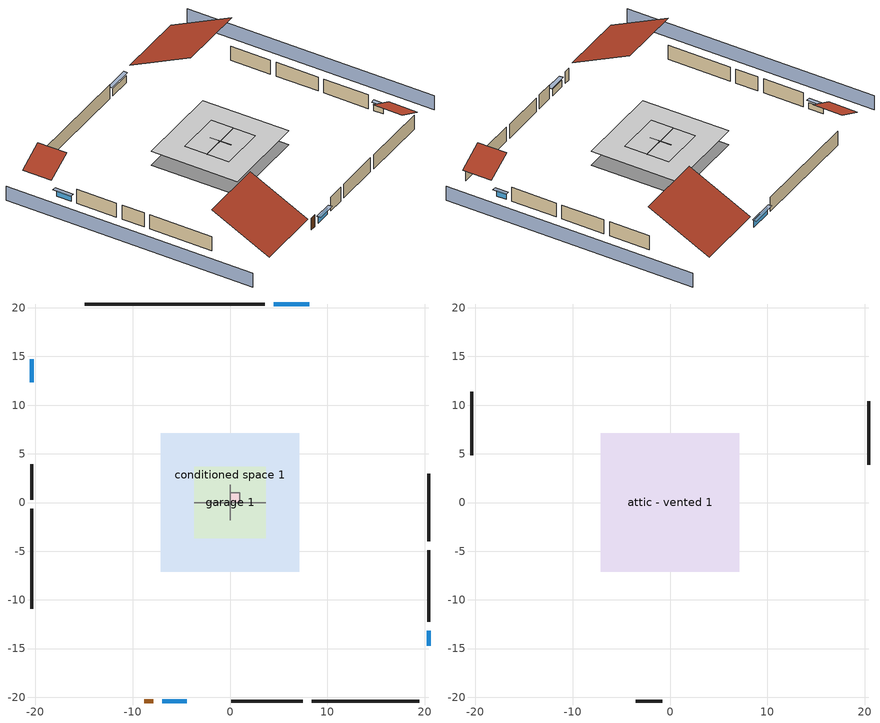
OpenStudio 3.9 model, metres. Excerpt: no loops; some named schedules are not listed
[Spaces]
garage 1
 floor foundation (Slab1 construction): -3.66,-3.66 -3.66,3.66 3.66,3.66 3.66,-3.66 z0
 wall outside (Wall1 construction): 20.39,-12.23 20.39,-4.91 z0:2.44
 wall outside (Wall2 construction): 0.15,-20.39 7.47,-20.39 z0:2.44
 wall outside (Wall12 construction): -20.39,3.94 -20.39,0.29 z0:2.44
 wall to conditioned space 1 (Wall5 construction Reversed): 3.66,0 -3.66,0 z0:2.44
 wall to conditioned space 1 (Wall6 construction Reversed): 0,1.83 0,-1.83 z0:2.44
conditioned space 1
 floor foundation (Slab2 construction): -7.11,-7.11 -7.11,7.11 7.11,7.11 7.11,-7.11 z0
 wall outside (Wall3 construction): 3.55,20.39 -14.93,20.39 z0:2.44
 wall outside (Wall4 construction): 20.39,-3.98 20.39,2.96 z0:2.44
 wall outside (Wall7 construction): 8.4,-20.39 19.46,-20.39 z0:2.44
 wall outside (Wall8 construction): -20.39,-0.64 -20.39,-10.91 z0:2.44
 wall outside (AdiabaticWallConstruction): 8.14,20.39 4.48,20.39 z0:1.22; 20.39,-14.72 20.39,-13.15 z0:1.07; -6.98,-20.39 -4.45,-20.39 z0:1.13; -20.39,14.72 -20.39,12.33 z0:1.04
 wall outside (AdiabaticWallConstruction 1): -8.82,-20.39 -7.91,-20.39 z0:2.03
 window (WindowConstruction): 8.14,20.39 4.48,20.39 z0:1.22
 window (WindowConstruction 1): 20.39,-14.72 20.39,-13.16 z0:1.07
 window (WindowConstruction 2): -6.98,-20.39 -4.45,-20.39 z0:1.13
 window (WindowConstruction 3): -20.39,14.72 -20.39,12.33 z0:1.04
 door (Door): -8.82,-20.39 -7.91,-20.39 z0:2.03
furnace airloop ret air space
 floor adiabatic (AdiabaticConst): 0,0 0,1 1,1 1,0 z0
 wall adiabatic (AdiabaticConst): 0,1 0,0 1,0 1,1 0,1 z0:1
 ceiling adiabatic (AdiabaticConst): 1,0 1,1 0,1 0,0 z1
attic - vented 1
 floor to garage 1 (Floor1 construction): -3.66,-3.66 -3.66,3.66 3.66,3.66 3.66,-3.66 z2.44
 floor to conditioned space 1 (Floor2 construction Reversed): -7.11,-7.11 -7.11,7.11 7.11,7.11 7.11,-7.11 z2.44
 wall outside (Wall9 construction): 20.39,3.89 20.39,10.42 z0:2.44
 wall outside (Wall10 construction): -20.39,11.4 -20.39,4.87 z0:2.44
 wall outside (Wall11 construction): -3.52,-20.39 -0.78,-20.39 z0:2.44
 roof outside (Roof1 construction): 9.07,20.39,2.44 9.07,10.26,7.5 20.39,10.26,7.5 20.39,20.39,2.44
 roof outside (Roof2 construction): 20.39,-15.65,2.44 16.15,-15.65,4.56 16.15,-20.39,4.56 20.39,-20.39,2.44
 roof outside (Roof3 construction): -20.39,15.65,2.44 -16.15,15.65,4.56 -16.15,20.39,4.56 -20.39,20.39,2.44
 roof outside (Roof4 construction): -9.75,-20.39,2.44 -9.75,-10.87,7.2 -20.39,-10.87,7.2 -20.39,-20.39,2.44
shading: -24.96,20.39 -24.96,-20.39 / 24.96,-20.39 24.96,20.39 z0:2.44; 4.18,20.39 8.45,20.39 8.45,21 4.18,21 z1.52; 20.39,-12.85 20.39,-15.03 21,-15.03 21,-12.85 z1.37; -4.15,-20.39 -7.28,-20.39 -7.28,-21 -4.15,-21 z1.43; -20.39,12.02 -20.39,15.03 -21,15.03 -21,12.02 z1.34
[Site]
Portland Intl Arpt_OR: Latitude {deg}=45.59; Longitude {deg}=-122.6; Time Zone {hr}=-8; Elevation {m}=33; Terrain=Suburbs; Keep Site Location Information=Yes
[Site:GroundTemperature:Shallow]
10.2558, 8.96328, 8.85977, 9.47314, 11.9355, 14.3863, 16.5111, 17.8571, 17.9714, 16.8767, 14.8061, 12.4304
[Site:WaterMainsTemperature]
Calculation Method=Schedule; Temperature Schedule=mains temperature schedule
[Building]
Building 1
[Material] Roughness=Rough
Name | Thickness {m} | Conductivity {W/m-K} | Density {kg/m3} | Specific Heat {J/kg-K} | Thermal Absorptance | Solar Absorptance | Visible Absorptance
asphalt or fiberglass shingles | 0.00635 | 0.162714 | 1121.4 | 1465.45 | 0.9 | 0.85 | 0.85
roof rigid ins | 0.00281632 | 0.029427 | 32.04 | 1214.23 | 0.9 | 0.7 | 0.7
osb sheathing 0.5 in. | 0.0127 | 0.115458 | 512.64 | 1214.23 | 0.9 | 0.6 | 0.6
wood siding | 0.0254 | 0.102417 | 544.68 | 1172.36 | 0.9 | 0.85 | 0.85
osb sheathing 0.5 in. 1 | 0.0127 | 0.115458 | 512.64 | 1214.23 | 0.9 | 0.7 | 0.7
wall stud and cavity | 0.1397 | 0.727959 | 139.0536 | 1170.24 | 0.9 | 0.6 | 0.6
wall stud and cavity 1 | 0.1397 | 0.550994 | 139.0536 | 1170.24 | 0.9 | 0.7 | 0.7
gypsum board | 0.0127 | 0.160291 | 801 | 837.4 | 0.9 | 0.6 | 0.6
osb sheathing 0.5 in. 2; osb sheathing 0.5 in. 3 | 0.0127 | 0.115458 | 512.64 | 1214.23
wall stud and cavity 2 | 0.1397 | 0.335416 | 139.0536 | 1170.24 | 0.9 | 0.7 | 0.7
ceiling stud and cavity | 0.1397 | 1.39189 | 65.682 | 1177.47 | 0.9 | 0.7 | 0.7
ceiling loosefill ins | 0.0846667 | 0.0480833 | 16.02 | 1046.75 | 0.9 | 0.7 | 0.7
ceiling stud and cavity 1 | 0.1397 | 0.0920385 | 65.682 | 1177.47 | 0.9 | 0.7 | 0.7
concrete 4.0 in. | 0.1016 | 1.803125 | 2242.8 | 837.4 | 0.9 | 0.7 | 0.7
floor covering | 0.0127 | 0.0450781 | 54.468 | 1339.84 | 0.9 | 0.9 | 0.9
wood siding 1; wood siding 2 | 0.0254 | 0.102417 | 544.68 | 1172.36
wall rigid ins | 0.512978 | 0.029427 | 32.04 | 1214.23 | 0.9 | 0.7 | 0.7
wall stud and cavity 3 | 0.0889 | 0.380278 | 52.3479 | 1209.89 | 0.9 | 0.7 | 0.7
door material | 0.04445 | 0.0612267 | 512.64 | 1214.23 | 0.9 | 0.7 | 0.7
wall stud and cavity 4 | 0.0889 | 0.391764 | 83.0341 | 1211.67 | 0.9 | 0.7 | 0.7
furniture material conditioned space 1; furniture material garage 1 | 0.1524 | 0.115458 | 640.8 | 1214.23 | 0.9 | 0.6 | 0.6
[Construction]
Roof1 construction; Roof2 construction; Roof3 construction; Roof4 construction: asphalt or fiberglass shingles, roof rigid ins, osb sheathing 0.5 in.
Wall1 construction; Wall2 construction: wood siding, osb sheathing 0.5 in. 1, wall stud and cavity
Wall3 construction; Wall4 construction: wood siding, osb sheathing 0.5 in. 1, wall stud and cavity 1, gypsum board
Wall5 construction Reversed: gypsum board, wall stud and cavity 2, osb sheathing 0.5 in. 2
Wall6 construction Reversed: gypsum board, wall stud and cavity 2, osb sheathing 0.5 in. 3
Wall7 construction; Wall8 construction: wood siding, osb sheathing 0.5 in. 3, wall stud and cavity 1, gypsum board
Wall9 construction; Wall10 construction; Wall11 construction; Wall12 construction: wood siding, osb sheathing 0.5 in. 3, wall stud and cavity
Floor1 construction: ceiling stud and cavity
Floor2 construction Reversed: gypsum board, ceiling stud and cavity 1, ceiling loosefill ins
Slab1 construction: concrete 4.0 in.
Slab2 construction: concrete 4.0 in., floor covering
WindowConstruction; WindowConstruction 1; WindowConstruction 2; WindowConstruction 3: WindowMaterial
AdiabaticWallConstruction: wood siding 1, wall rigid ins, wall stud and cavity 3, gypsum board
Door: door material
AdiabaticWallConstruction 1: wood siding 2, wall rigid ins, wall stud and cavity 3, gypsum board
PartitionWallConstruction: gypsum board, wall stud and cavity 4, gypsum board
furniture construction conditioned space 1: furniture material conditioned space 1
furniture construction garage 1: furniture material garage 1
AdiabaticConst: Adiabatic
[WindowMaterial:SimpleGlazingSystem]
WindowMaterial: U-Factor {W/m2-K}=2.15764; Solar Heat Gain Coefficient=0.44
[Material:NoMass]
Adiabatic: Roughness=Rough; Thermal Resistance {m2-K/W}=176.1
[ThermalZone] Multiplier=1; Use Ideal Air Loads=No
Name | Volume {m3} | Thermostat
conditioned space | 493.619 | conditioned space temperature setpoint
attic - vented | 305.205
garage | 130.484
furnace airloop ret air zone | 1
[Sizing:Zone] Zone Cooling Design Supply Air Temperature Input Method=SupplyAirTemperature; Zone Cooling Design Supply Air Temperature {C}=14; Zone Cooling Design Supply Air Temperature Difference {deltaC}=11.11; Zone Heating Design Supply Air Temperature Input Method=SupplyAirTemperature; Zone Heating Design Supply Air Temperature {C}=40; Zone Heating Design Supply Air Temperature Difference {deltaC}=11.11; Zone Cooling Design Supply Air Humidity Ratio {kg-H2O/kg-air}=0.0085; Zone Heating Design Supply Air Humidity Ratio {kg-H2O/kg-air}=0.008; Cooling Design Air Flow Method=DesignDay; Heating Design Air Flow Method=DesignDay; Account for Dedicated Outdoor Air System=No; Dedicated Outdoor Air System Control Strategy=NeutralSupplyAir; Dedicated Outdoor Air Low Setpoint Temperature for Design {C}=autosize; Dedicated Outdoor Air High Setpoint Temperature for Design {C}=autosize; Zone Load Sizing Method=Sensible Load Only No Latent Load; Zone Latent Cooling Design Supply Air Humidity Ratio Input Method=HumidityRatioDifference; Zone Cooling Design Supply Air Humidity Ratio Difference {kgWater/kgDryAir}=0.005; Zone Latent Heating Design Supply Air Humidity Ratio Input Method=HumidityRatioDifference; Zone Humidification Design Supply Air Humidity Ratio Difference {kgWater/kgDryAir}=0.005; Sizing Option=Coincident
attic - vented; garage; furnace airloop ret air zone
[Space]
Name | Thermal Zone | Volume {m3}
conditioned space 1 | conditioned space | 493.619
attic - vented 1 | attic - vented | 305.205
garage 1 | garage | 130.484
furnace airloop ret air space | furnace airloop ret air zone
[ThermostatSetpoint:DualSetpoint]
conditioned space temperature setpoint: Heating Setpoint Temperature Schedule=heating setpoint; Cooling Setpoint Temperature Schedule=cooling setpoint; Temperature Difference Between Cutout And Setpoint {deltaC}=0
[Foundation:Kiva] Wall Height Above Grade {m}=0.1016; Wall Depth Below Slab {m}=0.2032
Name | Initial Indoor Air Temperature {C}
Foundation Kiva 1 | 13.4258
Foundation Kiva 2 | 21.1111
[Foundation:Kiva:Settings]
Soil Conductivity {W/m-K}=1.9041; Soil Density {kg/m3}=1842.3; Soil Specific Heat {J/kg-K}=418.7; Ground Solar Absorptivity=0.9; Ground Thermal Absorptivity=0.9; Ground Surface Roughness {m}=0.03; Far-Field Width {m}=40; Deep-Ground Boundary Condition=ZeroFlux; Deep-Ground Depth {m}=40; Minimum Cell Dimension {m}=0.2; Maximum Cell Growth Coefficient=3; Simulation Timestep=Timestep
[SurfaceProperty:ExposedFoundationPerimeter] Exposed Perimeter Calculation Method=TotalExposedPerimeter
Name | Total Exposed Perimeter {m}
Slab1 | 18.288
Slab2 | 52.21224
[SurfaceProperty:IncidentSolarMultiplier] Incident Solar Multiplier=1; Incident Solar Multiplier Schedule=trans schedule winter=0.85 summer=0.7
Window1; Window2; Window3; Window4
[InternalMass:Definition] Design Level Calculation Method=SurfaceArea
Name | Construction | Surface Area {m2}
partition wall mass | PartitionWallConstruction | 202.436
furniture mass conditioned space 1 | furniture construction conditioned space 1 | 80.97429
furniture mass garage 1 | furniture construction garage 1 | 5.35122
[InternalMass] Multiplier=1
Name | Internal Mass Definition | Space or SpaceType
partition wall mass | partition wall mass | conditioned space 1
furniture mass conditioned space 1 | furniture mass conditioned space 1 | conditioned space 1
furniture mass garage 1 | furniture mass garage 1 | garage 1
[EnergyManagementSystem:Sensor]
Name | Output Variable or Output Meter Index Key | Output Variable or Output Meter
water_heater_amb_temp | garage | Zone Mean Air Temperature
water_heater_amb_rh | garage | Zone Air Relative Humidity
water_heater_T_set | water heater setpoint | Schedule Value
out_pb_s |  | Site Outdoor Air Barometric Pressure
out_wt_s |  | Site Outdoor Air Humidity Ratio
site_vw_s |  | Site Wind Speed
cool_season | cooling season schedule | Schedule Value
furnace_airloop_AH_MFR_s | Node 15 | System Node Mass Flow Rate
furnace_airloop_AH_VFR_s | Node 15 | System Node Current Density Volume Flow Rate
furnace_airloop_AH_Tout_s | Node 15 | System Node Temperature
furnace_airloop_AH_Wout_s | Node 15 | System Node Humidity Ratio
furnace_airloop_RA_T_s | Node 18 | System Node Temperature
furnace_airloop_Ra_W_s | Node 18 | System Node Humidity Ratio
furnace_airloop_0_DZ_T_s | attic - vented | Zone Air Temperature
furnace_airloop_0_DZ_W_s | attic - vented | Zone Mean Air Humidity Ratio
natural_vent_s | natural vent schedule | Schedule Value
htg_sp_s | heating setpoint | Schedule Value
clg_sp_s | cooling setpoint | Schedule Value
mech_vent_range_fan_0_sch_s | mech vent range fan 0 schedule | Schedule Value
mech_vent_bath_fan_0_sch_s | mech vent bath fan 0 schedule | Schedule Value
clothes_dryer_exhaust_0_sch_s | clothes_dryer | Schedule Value
htg_load_cond |  | Heating:EnergyTransfer:Zone:CONDITIONED SPACE
clg_load_cond |  | Cooling:EnergyTransfer:Zone:CONDITIONED SPACE
htg_load_duct |  | Heating:EnergyTransfer:Zone:FURNACE AIRLOOP RET AIR ZONE
clg_load_duct |  | Cooling:EnergyTransfer:Zone:FURNACE AIRLOOP RET AIR ZONE
s_conv | Floor2 | Surface Inside Face Convection Heat Gain Energy
s_ig | Floor2 | Surface Inside Face Internal Gains Radiation Heat Gain Energy
s_sol | Floor2 | Surface Inside Face Solar Radiation Heat Gain Energy
s_lgt | Floor2 | Surface Inside Face Lights Radiation Heat Gain Energy
s_surf | Floor2 | Surface Inside Face Net Surface Thermal Radiation Heat Gain Energy
s_conv_1 | Slab2 | Surface Inside Face Convection Heat Gain Energy
s_ig_1 | Slab2 | Surface Inside Face Internal Gains Radiation Heat Gain Energy
s_sol_1 | Slab2 | Surface Inside Face Solar Radiation Heat Gain Energy
s_lgt_1 | Slab2 | Surface Inside Face Lights Radiation Heat Gain Energy
s_surf_1 | Slab2 | Surface Inside Face Net Surface Thermal Radiation Heat Gain Energy
ss_sol | Door1 | Surface Inside Face Solar Radiation Heat Gain Energy
ss_lgt | Door1 | Surface Inside Face Lights Radiation Heat Gain Energy
ss_conv | Door1 | Surface Inside Face Convection Heat Gain Energy
ss_ig | Door1 | Surface Inside Face Internal Gains Radiation Heat Gain Energy
ss_surf | Door1 | Surface Inside Face Net Surface Thermal Radiation Heat Gain Energy
ss_conv_1 | Window1 | Surface Inside Face Convection Heat Gain Energy
ss_ig_1 | Window1 | Surface Inside Face Internal Gains Radiation Heat Gain Energy
ss_surf_1 | Window1 | Surface Inside Face Net Surface Thermal Radiation Heat Gain Energy
ss_trans_in | Window1 | Surface Window Transmitted Solar Radiation Rate
ss_back_out | Window1 | Surface Window Shortwave from Zone Back Out Window Heat Transfer Rate
ss_trans_out | Window1 | Surface Inside Face Initial Transmitted Diffuse Transmitted Out Window Solar Radiation Rate
ss_conv_2 | Window2 | Surface Inside Face Convection Heat Gain Energy
ss_ig_2 | Window2 | Surface Inside Face Internal Gains Radiation Heat Gain Energy
ss_surf_2 | Window2 | Surface Inside Face Net Surface Thermal Radiation Heat Gain Energy
ss_trans_in_1 | Window2 | Surface Window Transmitted Solar Radiation Rate
ss_back_out_1 | Window2 | Surface Window Shortwave from Zone Back Out Window Heat Transfer Rate
ss_trans_out_1 | Window2 | Surface Inside Face Initial Transmitted Diffuse Transmitted Out Window Solar Radiation Rate
ss_conv_3 | Window3 | Surface Inside Face Convection Heat Gain Energy
ss_ig_3 | Window3 | Surface Inside Face Internal Gains Radiation Heat Gain Energy
ss_surf_3 | Window3 | Surface Inside Face Net Surface Thermal Radiation Heat Gain Energy
ss_trans_in_2 | Window3 | Surface Window Transmitted Solar Radiation Rate
ss_back_out_2 | Window3 | Surface Window Shortwave from Zone Back Out Window Heat Transfer Rate
ss_trans_out_2 | Window3 | Surface Inside Face Initial Transmitted Diffuse Transmitted Out Window Solar Radiation Rate
ss_conv_4 | Window4 | Surface Inside Face Convection Heat Gain Energy
ss_ig_4 | Window4 | Surface Inside Face Internal Gains Radiation Heat Gain Energy
ss_surf_4 | Window4 | Surface Inside Face Net Surface Thermal Radiation Heat Gain Energy
ss_trans_in_3 | Window4 | Surface Window Transmitted Solar Radiation Rate
ss_back_out_3 | Window4 | Surface Window Shortwave from Zone Back Out Window Heat Transfer Rate
ss_trans_out_3 | Window4 | Surface Inside Face Initial Transmitted Diffuse Transmitted Out Window Solar Radiation Rate
s_conv_2 | Wall3 | Surface Inside Face Convection Heat Gain Energy
s_ig_2 | Wall3 | Surface Inside Face Internal Gains Radiation Heat Gain Energy
s_sol_2 | Wall3 | Surface Inside Face Solar Radiation Heat Gain Energy
s_lgt_2 | Wall3 | Surface Inside Face Lights Radiation Heat Gain Energy
s_surf_2 | Wall3 | Surface Inside Face Net Surface Thermal Radiation Heat Gain Energy
s_conv_3 | Wall4 | Surface Inside Face Convection Heat Gain Energy
s_ig_3 | Wall4 | Surface Inside Face Internal Gains Radiation Heat Gain Energy
s_sol_3 | Wall4 | Surface Inside Face Solar Radiation Heat Gain Energy
s_lgt_3 | Wall4 | Surface Inside Face Lights Radiation Heat Gain Energy
s_surf_3 | Wall4 | Surface Inside Face Net Surface Thermal Radiation Heat Gain Energy
s_conv_4 | Wall5 | Surface Inside Face Convection Heat Gain Energy
s_ig_4 | Wall5 | Surface Inside Face Internal Gains Radiation Heat Gain Energy
s_sol_4 | Wall5 | Surface Inside Face Solar Radiation Heat Gain Energy
s_lgt_4 | Wall5 | Surface Inside Face Lights Radiation Heat Gain Energy
s_surf_4 | Wall5 | Surface Inside Face Net Surface Thermal Radiation Heat Gain Energy
s_conv_5 | Wall6 | Surface Inside Face Convection Heat Gain Energy
s_ig_5 | Wall6 | Surface Inside Face Internal Gains Radiation Heat Gain Energy
s_sol_5 | Wall6 | Surface Inside Face Solar Radiation Heat Gain Energy
s_lgt_5 | Wall6 | Surface Inside Face Lights Radiation Heat Gain Energy
s_surf_5 | Wall6 | Surface Inside Face Net Surface Thermal Radiation Heat Gain Energy
s_conv_6 | Wall7 | Surface Inside Face Convection Heat Gain Energy
s_ig_6 | Wall7 | Surface Inside Face Internal Gains Radiation Heat Gain Energy
s_sol_6 | Wall7 | Surface Inside Face Solar Radiation Heat Gain Energy
s_lgt_6 | Wall7 | Surface Inside Face Lights Radiation Heat Gain Energy
s_surf_6 | Wall7 | Surface Inside Face Net Surface Thermal Radiation Heat Gain Energy
s_conv_7 | Wall8 | Surface Inside Face Convection Heat Gain Energy
s_ig_7 | Wall8 | Surface Inside Face Internal Gains Radiation Heat Gain Energy
s_sol_7 | Wall8 | Surface Inside Face Solar Radiation Heat Gain Energy
s_lgt_7 | Wall8 | Surface Inside Face Lights Radiation Heat Gain Energy
s_surf_7 | Wall8 | Surface Inside Face Net Surface Thermal Radiation Heat Gain Energy
im_conv | furniture mass conditioned space 1 | Surface Inside Face Convection Heat Gain Energy
im_ig | furniture mass conditioned space 1 | Surface Inside Face Internal Gains Radiation Heat Gain Energy
im_sol | furniture mass conditioned space 1 | Surface Inside Face Solar Radiation Heat Gain Energy
im_lgt | furniture mass conditioned space 1 | Surface Inside Face Lights Radiation Heat Gain Energy
im_surf | furniture mass conditioned space 1 | Surface Inside Face Net Surface Thermal Radiation Heat Gain Energy
im_conv_1 | partition wall mass | Surface Inside Face Convection Heat Gain Energy
im_ig_1 | partition wall mass | Surface Inside Face Internal Gains Radiation Heat Gain Energy
[ElectricEquipment:Definition] Design Level Calculation Method=EquipmentLevel
Name | Design Level {W} | Fraction Latent | Fraction Radiant | Fraction Lost
ceiling fan | 18.7578 | 0 | 0.558 | 0
clothes washer | 592.981 | 0.03 | 0.162 | 0.7
clothes dryer | 612.825 | 0.015 | 0.081 | 0.85
dishwasher | 412.177 | 0.3 | 0.18 | 0.4
fridge | 49.4292 | 0 | 0.6 | 0
freezer | 194.914 | 0 | 0.6 | 0
cooking range | 1236.79 | 0.08 | 0.432 | 0.2
misc tv | 447.659 | 0 | 0.6 | 0
misc plug loads | 385.894 | 0.021 | 0.558 | 0.049
whole house fan; mech vent house fan | 0 | 0 | 0 | 1
mech vent house fan cfis | 0 | 0 | 0 | 0
mech vent range fan 0; mech vent bath fan 0 | 30 | 0 | 0 | 1
[ElectricEquipment]
Name | Electric Equipment Definition | Space or SpaceType | Schedule
ceiling fan | ceiling fan | conditioned space 1 | ceiling_fan
clothes washer | clothes washer | conditioned space 1 | clothes_washer
clothes dryer | clothes dryer | conditioned space 1 | clothes_dryer
dishwasher | dishwasher | conditioned space 1 | dishwasher
fridge | fridge | conditioned space 1 | fridge schedule
freezer | freezer | garage 1 | freezer schedule
cooking range | cooking range | conditioned space 1 | cooking_range
misc tv | misc tv | conditioned space 1 | plug_loads_tv
misc plug loads | misc plug loads | conditioned space 1 | plug_loads_other
whole house fan | whole house fan | conditioned space 1 | Always On Discrete
mech vent house fan | mech vent house fan | conditioned space 1 | mech vent house fan schedule
mech vent house fan cfis | mech vent house fan cfis | conditioned space 1 | mech vent house fan cfis schedule
mech vent range fan 0 | mech vent range fan 0 | conditioned space 1 | mech vent range fan 0 schedule
mech vent bath fan 0 | mech vent bath fan 0 | conditioned space 1 | mech vent bath fan 0 schedule
[OtherEquipment:Definition] Design Level Calculation Method=EquipmentLevel
Name | Design Level {W} | Fraction Latent | Fraction Radiant | Fraction Lost
water heater sens; furnace airloop_0 SupSensLkToCond; furnace airloop_0 SupCondToLv; furnace airloop_0 RetCondToRP; furnace airloop_0 RetSensLkToRP; furnace airloop_0 SupCondToDZ; furnace airloop_0 RetCondToDZ; furnace airloop_0 SupSensLkToDZ; mech vent house fan sensible load | 0 | 0 | 0 | 0
water heater lat; furnace airloop_0 SupLatLkToCond; furnace airloop_0 RetLatLkToRP; furnace airloop_0 SupLatLkToDZ; mech vent house fan latent load | 0 | 1 | 0 | 0
water heater energy adjustment1 | 0.01 | 0 | 0 | 1
clothes dryer 2 | 8141.48 | 0.015 | 0.081 | 0.85
cooking range 2 | 0 | 0.08 | 0.432 | 0.2
general water use sensible | -61.6891 | 0 | 0.6 | 0
general water use latent | 62.594 | 1 | 0 | 0
[OtherEquipment]
Name | Other Equipment Definition | Space or SpaceType | Schedule | Fuel Type
water heater sens | water heater sens | garage 1 | Always On Discrete
water heater lat | water heater lat | garage 1 | Always On Discrete
water heater energy adjustment1 | water heater energy adjustment1 | garage 1 | Always On Discrete | Electricity
clothes dryer 1 | clothes dryer 2 | conditioned space 1 | clothes_dryer | Propane
cooking range 1 | cooking range 2 | conditioned space 1 | cooking_range | Electricity
general water use sensible | general water use sensible | conditioned space 1 | general water use schedule
general water use latent | general water use latent | conditioned space 1 | general water use schedule
furnace airloop_0 SupSensLkToCond | furnace airloop_0 SupSensLkToCond | conditioned space 1 | Always On Discrete
furnace airloop_0 SupLatLkToCond | furnace airloop_0 SupLatLkToCond | conditioned space 1 | Always On Discrete
furnace airloop_0 SupCondToLv | furnace airloop_0 SupCondToLv | conditioned space 1 | Always On Discrete
furnace airloop_0 RetCondToRP | furnace airloop_0 RetCondToRP | furnace airloop ret air space | Always On Discrete
furnace airloop_0 RetSensLkToRP | furnace airloop_0 RetSensLkToRP | furnace airloop ret air space | Always On Discrete
furnace airloop_0 RetLatLkToRP | furnace airloop_0 RetLatLkToRP | furnace airloop ret air space | Always On Discrete
furnace airloop_0 SupCondToDZ | furnace airloop_0 SupCondToDZ | attic - vented 1 | Always On Discrete
furnace airloop_0 RetCondToDZ | furnace airloop_0 RetCondToDZ | attic - vented 1 | Always On Discrete
furnace airloop_0 SupSensLkToDZ | furnace airloop_0 SupSensLkToDZ | attic - vented 1 | Always On Discrete
furnace airloop_0 SupLatLkToDZ | furnace airloop_0 SupLatLkToDZ | attic - vented 1 | Always On Discrete
mech vent house fan sensible load | mech vent house fan sensible load | conditioned space 1 | Always On Discrete
mech vent house fan latent load | mech vent house fan latent load | conditioned space 1 | Always On Discrete
[WaterUse:Equipment:Definition]
Name | Peak Flow Rate {m3/s}
clothes washer | 8.74409e-06
dishwasher | 3.98666e-06
[Lights:Definition] Design Level Calculation Method=LightingLevel; Fraction Radiant=0.6; Fraction Visible=0.2; Return Air Fraction=0
Name | Lighting Level {W}
interior lighting | 346.187
garage lighting | 11.4705
[Lights] Fraction Replaceable=1
Name | Lights Definition | Space or SpaceType | Schedule
interior lighting | interior lighting | conditioned space 1 | lighting_interior
garage lighting | garage lighting | garage 1 | lighting_garage
[Exterior:Lights:Definition]
exterior lighting: Design Level {W}=12.0218
[Exterior:Lights]
exterior lighting: Exterior Lights Definition=exterior lighting; Schedule=exterior lighting schedule
[People:Definition]
occupants: Number of People Calculation Method=People; Number of People {people}=3; Fraction Radiant=0.314171; Sensible Heat Fraction=0.56303; Carbon Dioxide Generation Rate {m3/s-W}=0; Enable ASHRAE 55 Comfort Warnings=No; Mean Radiant Temperature Calculation Type=EnclosureAveraged
[People]
occupants: People Definition=occupants; Space or SpaceType=conditioned space 1; Number of People Schedule=occupants; Activity Level Schedule=occupants activity schedule; Multiplier=1
[ZoneMixing] Schedule=Always On Continuous; Design Flow Rate Calculation Method=Flow/Zone; Design Flow Rate {m3/s}=0
Name | Zone or Space | Source Zone or Space
furnace airloop_0 ZoneMixDZToCond mix | conditioned space | attic - vented
furnace airloop_0 ZoneMixCondToDZ mix; whole house fan mix | attic - vented | conditioned space
[SpaceInfiltration:DesignFlowRate] Schedule=Always On Discrete; Design Flow Rate Calculation Method=Flow/Space; Design Flow Rate {m3/s}=0
Name | Space or SpaceType
natural vent flow; whole house fan flow; infil flow | conditioned space 1
attic_vented 1 duct leakage imbalance infil flow | attic - vented 1
[SpaceInfiltration:EffectiveLeakageArea] Schedule=Always On Discrete
Name | Space or SpaceType | Effective Air Leakage Area {cm2} | Stack Coefficient | Wind Coefficient
infil garage 1 | garage 1 | 543.674 | 0.000129147 | 4.38083e-05
infil attic - vented 1 | attic - vented 1 | 8530.74 | 0.000248762 | 3.83861e-05
